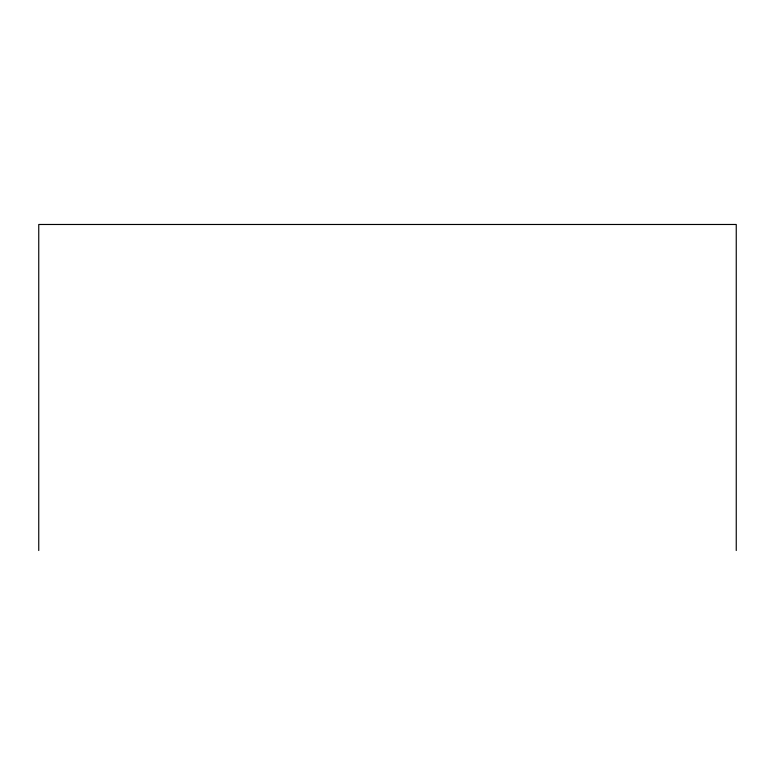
<?xml version="1.0" encoding="UTF-8"?>
<svg xmlns="http://www.w3.org/2000/svg" width="775" height="775" viewBox="0 0 775 775"><rect width="100%" height="100%" fill="white"/><g stroke="black" fill="none" stroke-linecap="round" stroke-linejoin="round"><path stroke-width="1.16" d="M736.25 550.521L736.25 224.479L38.75 224.479L38.75 550.521"/></g></svg>
